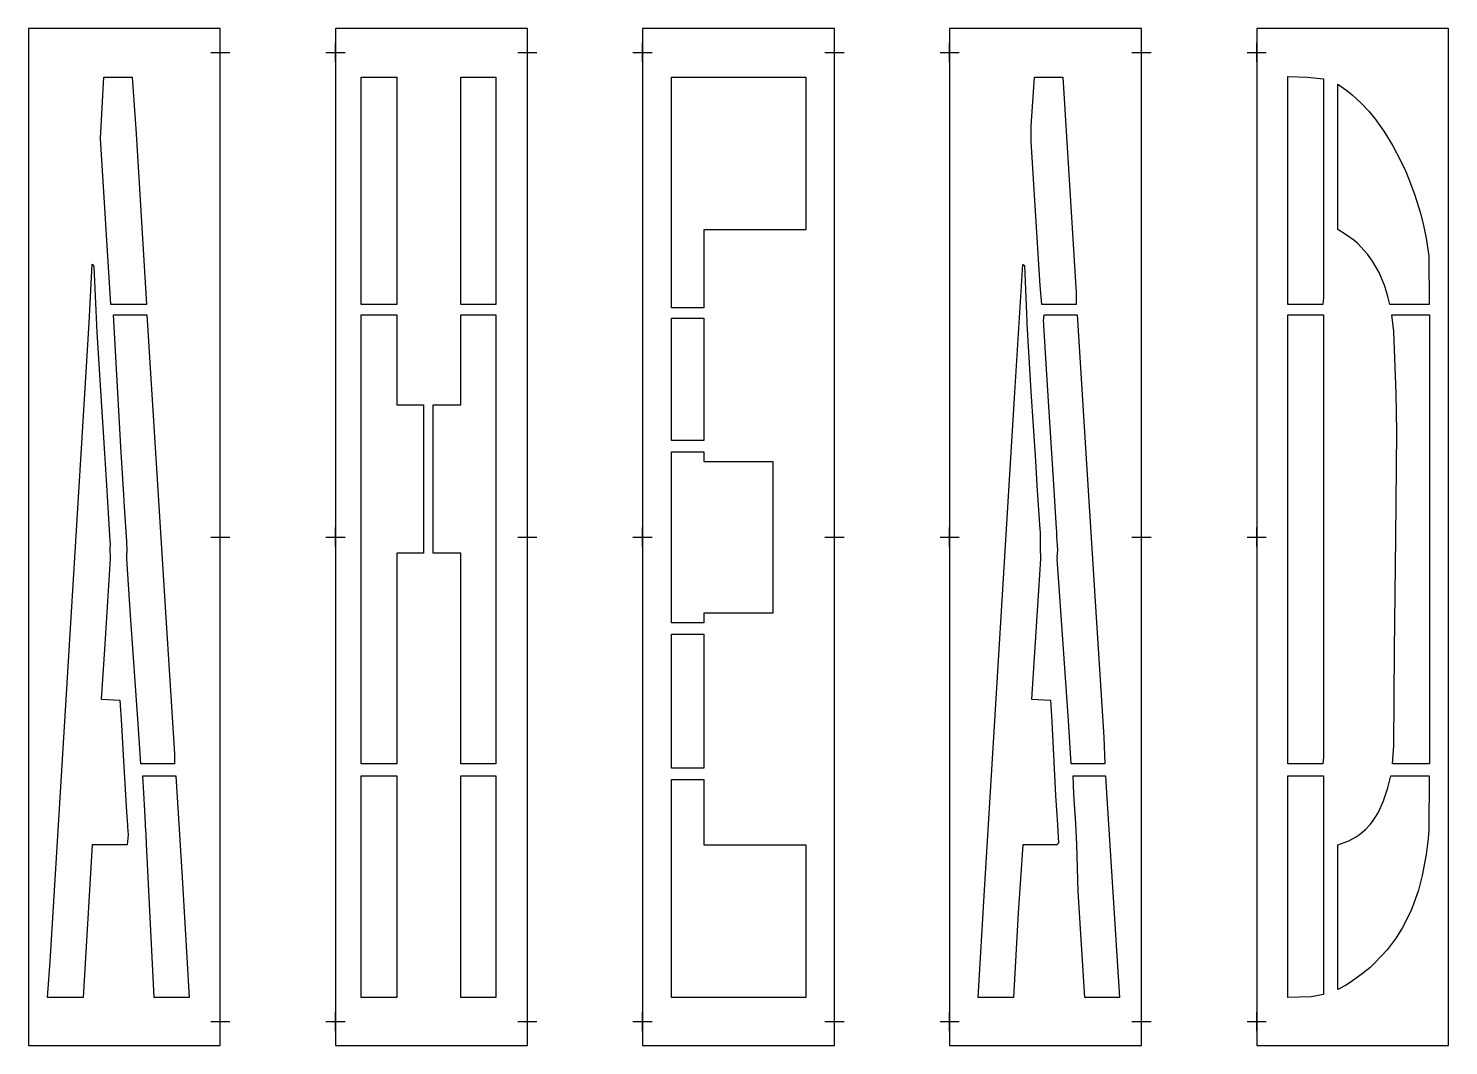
# Model space of a CAD drawing. Header units: inches. Extents: x 0 to 148, y 0 to 106.
import ezdxf

# ---------------------------------------------------------------- set-up
doc = ezdxf.new("R2010")
doc.units = ezdxf.units.IN
doc.header["$MEASUREMENT"] = 0
doc.layers.add('CUT', color=1, linetype='Continuous')
doc.layers.add('REG', color=5, linetype='Continuous')

msp = doc.modelspace()

# ---------------------------------------------------------------- linework, layer by layer
at = {"layer": 'CUT'}
for points in [[(0, 0), (20, 0), (20, 106), (0, 106)], [(32, 0), (52, 0), (52, 106), (32, 106)], [(64, 0), (84, 0), (84, 106), (64, 106)], [(96, 0), (116, 0), (116, 106), (96, 106)], [(128, 0), (148, 0), (148, 106), (128, 106)], [(12.3, 77.24), (8.6, 77.24), (7.52, 94.54), (7.86, 100.93), (10.81, 100.93), (11.23, 95.01)], [(38.39, 100.93), (38.39, 77.24), (34.68, 77.24), (34.68, 100.93)], [(48.7, 100.93), (48.7, 77.24), (45.05, 77.24), (45.05, 100.93)], [(70.4, 85.02), (70.4, 76.89), (67.03, 76.89), (67.03, 100.92), (81.03, 100.92), (81.03, 85.02)], [(105.42, 79.2), (104.49, 94.18), (104.49, 95.8), (104.83, 100.93), (107.79, 100.93), (109.2, 78.44), (109.2, 77.24), (105.61, 77.24)], [(131.25, 101), (133.29, 100.93), (134.96, 100.74), (134.96, 77.94), (134.94, 77.58), (134.88, 77.24), (131.25, 77.24)], [(140.75, 80.58), (140.08, 81.74), (139.55, 82.48), (138.49, 83.62), (138.13, 83.92), (137.33, 84.5), (136.44, 85.06), (136.44, 100.2), (137.4, 99.54), (137.95, 99.09), (138.94, 98.18), (139.68, 97.37), (140.32, 96.61), (141.26, 95.29), (142.19, 93.77), (143, 92.25), (143.53, 91.1), (143.86, 90.3), (144.46, 88.71), (145.06, 86.76), (145.4, 85.47), (145.67, 84.13), (145.93, 82.26), (145.99, 77.24), (141.86, 77.24), (141.68, 78.05), (141.35, 79.13)], [(2, 5.01), (2.27, 8.76), (6.32, 75.33), (6.66, 81.42), (6.72, 81.37), (6.75, 81.35), (6.77, 81.32), (6.78, 81.3), (6.8, 81.26), (6.82, 81.19), (7.14, 74.3), (7.94, 61.69), (8.2, 57.27), (8.5, 52.55), (8.5, 52.52), (8.51, 52.4), (8.47, 51.68), (8.51, 50.97), (8.51, 50.84), (8.51, 50.72), (7.97, 41.82), (7.57, 36.1), (9.53, 36), (9.7, 33.41), (9.89, 30.28), (10.23, 24.37), (10.32, 22.97), (10.33, 22.8), (10.38, 21.95), (10.3, 20.92), (6.65, 20.92), (5.71, 5.01)], [(105.1, 58.35), (105.4, 53.79), (105.42, 53.5), (105.42, 53.25), (105.43, 52.99), (105.43, 51.83), (105.42, 51.67), (105.47, 50.93), (105.46, 50.81), (105.47, 50.68), (104.54, 36.1), (106.5, 35.99), (106.64, 33.78), (107.04, 26.06), (107.25, 23.01), (107.34, 21.09), (107.21, 20.95), (107.21, 20.92), (103.62, 20.92), (103.15, 13.84), (102.67, 5), (98.97, 5), (99.65, 16.21), (102.76, 67.5), (103.64, 81.39), (103.8, 81.3), (104.05, 75.46), (104.05, 75.2), (104.48, 68.15), (104.94, 60.94)], [(13.29, 61.23), (14.32, 44.6), (15.22, 30.4), (15.22, 29.35), (11.71, 29.35), (11.65, 30.39), (11.44, 33.53), (10.63, 44.86), (10.26, 50.73), (10.27, 50.85), (10.26, 50.97), (10.3, 51.69), (10.26, 52.4), (10.26, 52.53), (10.03, 56.16), (9.96, 57.38), (9.68, 61.8), (8.88, 76.15), (12.34, 76.15)], [(38.39, 76.15), (38.39, 66.79), (41.18, 66.79), (41.18, 51.31), (38.39, 51.31), (38.39, 29.35), (34.68, 29.35), (34.68, 76.15)], [(42.19, 51.31), (42.19, 66.79), (45.05, 66.79), (45.05, 76.15), (48.7, 76.15), (48.7, 29.35), (45.05, 29.35), (45.05, 51.31)], [(70.4, 75.79), (70.4, 63.06), (67.03, 63.06), (67.03, 75.79)], [(107.14, 53.9), (106.86, 58.46), (106.61, 62.25), (106.24, 68.26), (105.81, 75.03), (105.81, 75.25), (105.8, 75.51), (105.87, 76.15), (109.31, 76.15), (110.28, 60.64), (111.16, 46.29), (112.06, 32.13), (112.18, 29.35), (108.68, 29.35), (108.39, 33.89), (107.37, 48.3), (107.22, 50.68), (107.23, 50.8), (107.22, 50.93), (107.27, 51.67), (107.18, 53.05), (107.18, 53.3), (107.17, 53.56), (107.17, 53.58)], [(134.94, 29.68), (134.88, 29.35), (131.25, 29.35), (131.25, 76.15), (134.96, 76.15), (134.96, 30.04)], [(146, 76.15), (146, 29.35), (142.17, 29.35), (142.29, 31.23), (142.37, 41.22), (142.5, 52.95), (142.62, 63.97), (142.55, 67.93), (142.29, 74.41), (142.08, 76.15)], [(70.4, 45.05), (70.4, 44.04), (67.03, 44.04), (67.03, 61.88), (70.4, 61.88), (70.4, 60.88), (77.58, 60.88), (77.58, 45.05)], [(70.4, 42.87), (70.4, 28.92), (67.03, 28.92), (67.03, 42.87)], [(16.02, 17.51), (16.75, 5), (13.11, 5), (12.31, 21.01), (12.27, 22.04), (12.22, 22.89), (12.21, 23.07), (12.12, 24.49), (11.91, 28.11), (15.35, 28.11)], [(38.39, 28.11), (38.39, 5), (34.68, 5), (34.68, 28.11)], [(48.7, 28.11), (48.7, 5), (45.05, 5), (45.05, 28.11)], [(81.03, 20.91), (81.03, 5.01), (67.03, 5.01), (67.03, 27.74), (70.4, 27.74), (70.4, 20.91)], [(109.41, 16.07), (109.26, 20.94), (109.16, 23.12), (108.95, 26.19), (108.89, 28.11), (112.25, 28.11), (112.32, 26.91), (113.72, 5), (110.08, 5)], [(134.96, 5.32), (133.69, 5.07), (131.25, 5), (131.25, 28.11), (134.96, 28.11)], [(138.72, 22.01), (139.34, 22.51), (139.86, 23.08), (140.14, 23.46), (140.48, 23.97), (140.68, 24.34), (141.21, 25.49), (141.68, 26.87), (141.99, 28.11), (145.99, 28.11), (145.93, 22.44), (145.87, 21.58), (145.67, 19.92), (145.26, 17.73), (144.86, 16.21), (144.39, 14.83), (144.13, 14.18), (143.66, 13.18), (143.19, 12.3), (142.53, 11.22), (141.61, 9.99), (140.33, 8.61), (139.79, 8.11), (139, 7.47), (138, 6.75), (137.32, 6.31), (136.44, 5.83), (136.44, 20.93), (137.59, 21.35), (138.3, 21.73)]]:
    msp.add_lwpolyline(points, close=True, dxfattribs=at)
at = {"layer": 'REG'}
for points in [[(20, 102.5), (20, 104.5)], [(32, 102.5), (32, 104.5)], [(52, 102.5), (52, 104.5)], [(64, 102.5), (64, 104.5)], [(84, 102.5), (84, 104.5)], [(96, 102.5), (96, 104.5)], [(116, 102.5), (116, 104.5)], [(128, 102.5), (128, 104.5)], [(19, 103.5), (21, 103.5)], [(31, 103.5), (33, 103.5)], [(51, 103.5), (53, 103.5)], [(63, 103.5), (65, 103.5)], [(83, 103.5), (85, 103.5)], [(95, 103.5), (97, 103.5)], [(115, 103.5), (117, 103.5)], [(127, 103.5), (129, 103.5)], [(20, 52), (20, 54)], [(32, 52), (32, 54)], [(52, 52), (52, 54)], [(64, 52), (64, 54)], [(84, 52), (84, 54)], [(96, 52), (96, 54)], [(116, 52), (116, 54)], [(128, 52), (128, 54)], [(19, 53), (21, 53)], [(31, 53), (33, 53)], [(51, 53), (53, 53)], [(63, 53), (65, 53)], [(83, 53), (85, 53)], [(95, 53), (97, 53)], [(115, 53), (117, 53)], [(127, 53), (129, 53)], [(20, 1.5), (20, 3.5)], [(32, 1.5), (32, 3.5)], [(52, 1.5), (52, 3.5)], [(64, 1.5), (64, 3.5)], [(84, 1.5), (84, 3.5)], [(96, 1.5), (96, 3.5)], [(116, 1.5), (116, 3.5)], [(128, 1.5), (128, 3.5)], [(19, 2.5), (21, 2.5)], [(31, 2.5), (33, 2.5)], [(51, 2.5), (53, 2.5)], [(63, 2.5), (65, 2.5)], [(83, 2.5), (85, 2.5)], [(95, 2.5), (97, 2.5)], [(115, 2.5), (117, 2.5)], [(127, 2.5), (129, 2.5)]]:
    msp.add_lwpolyline(points, dxfattribs=at)

doc.saveas('drawing.dxf')
